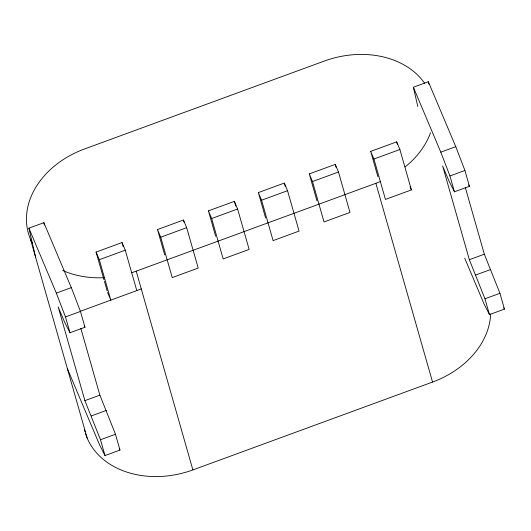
<?xml version="1.0" encoding="UTF-8"?>
<svg xmlns="http://www.w3.org/2000/svg" width="531" height="531" viewBox="0 0 531 531"><rect width="100%" height="100%" fill="white"/><g stroke="black" fill="none" stroke-linecap="round" stroke-linejoin="round"><path stroke-width="0.8" d="M35.577 257.117L28.9 228.177L43.881 222.688L71.307 287.616L80.453 311.431L84.967 327.262L69.992 332.758L64.616 322.191L58.164 306.918L84.887 400.639L100.492 439.728L105.005 455.565L119.986 450.069L115.473 434.239L99.868 395.144L80.845 328.43M417.817 106.519L413.364 87.23L428.344 81.734L455.771 146.669L464.917 170.478L469.437 186.315L454.456 191.804L449.087 181.244L442.628 165.964L469.351 259.686L484.956 298.78L489.469 314.611L504.45 309.122L499.936 293.285L484.332 254.196L465.309 187.476M103.983 279.791L96.078 252.072L122.044 242.554L125.27 250.187L136.786 290.59M157.495 229.551L183.454 220.033L186.68 227.673L198.202 268.069L172.236 277.594L160.72 237.191L157.495 229.551L164.716 254.9M208.417 210.88L234.383 201.362L237.609 209.002L249.132 249.397L223.166 258.922L211.65 218.52L208.417 210.88L215.646 236.229M258.351 192.58L284.317 183.062L287.543 190.695L299.059 231.098L273.093 240.616L261.577 200.214L258.351 192.58L265.58 217.922M309.281 173.909L335.247 164.391L338.473 172.024L349.989 212.427L324.023 221.945L312.507 181.542L309.281 173.909L316.961 200.837M370.698 151.388L396.657 141.87L399.883 149.51L411.406 189.906L385.44 199.424L373.924 159.028L370.698 151.388L377.919 176.737M107.594 292.468L110.82 300.108L99.304 259.705L125.27 250.187M160.72 237.191L186.68 227.673M211.65 218.52L237.609 209.002M261.577 200.214L287.543 190.695M312.507 181.542L338.473 172.024M373.924 159.028L399.883 149.51M28.9 228.177L56.326 293.105L71.307 287.616M413.364 87.23L440.79 152.158L455.771 146.669M131.549 272.755A85.239 66.143 -15.9 0 0 136.208 271.162L375.875 183.301A85.239 66.143 -15.9 0 0 380.455 181.502M80.234 311.319L141.279 288.937M69.992 332.758L65.472 316.921L80.453 311.431M454.456 191.804L449.943 175.967L464.917 170.478M84.887 400.639L99.868 395.144M469.351 259.686L484.332 254.196M91.339 415.919L106.319 410.423M475.809 274.965L490.783 269.476M100.492 439.728L115.473 434.239M484.956 298.78L499.936 293.285M85.478 433.469A85.239 66.143 -15.9 0 0 192.879 469.922L432.546 382.054A85.239 66.143 -15.9 0 0 490.644 314.04M468.72 184.907L469.437 186.315M503.733 307.714L504.45 309.122M489.469 314.611L484.099 304.051L464.738 258.219M84.25 325.855L84.967 327.262M119.269 448.662L119.986 450.069M105.005 455.565L99.636 445.005L67.371 368.614M410.111 186.852L411.406 189.906M96.078 252.072L99.304 259.705M440.79 152.158L449.943 175.967M56.326 293.105L65.472 316.921M396.657 141.87L397.334 144.246M375.875 183.301L432.546 382.054M335.247 164.391L336.15 167.557M284.317 183.062L285.22 186.228M234.383 201.362L235.737 206.114M183.454 220.033L184.131 222.409M136.208 271.162L192.879 469.922M122.044 242.554L123.172 246.51M104.434 281.377L107.143 290.882M30.506 239.342L87.177 438.102M428.344 81.734L428.902 84.15M43.881 222.688L44.431 225.098M430.502 132.723A85.239 66.143 -15.9 0 1 405.133 166.926M424.561 83.161A85.239 66.143 -15.9 0 0 324.249 61.078L84.582 148.945A85.239 66.143 -15.9 0 0 32.179 242.906M104.083 277.7A85.239 66.143 -15.9 0 1 62.731 270.491M85.006 431.882A85.239 66.143 -15.9 0 1 84.402 429.466"/></g></svg>
